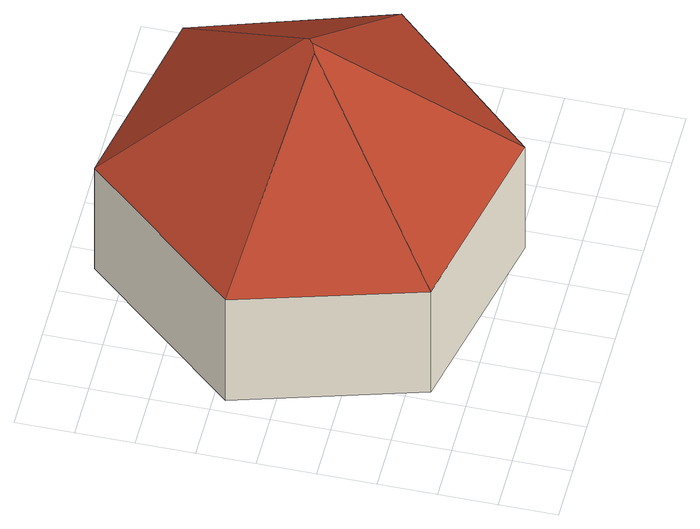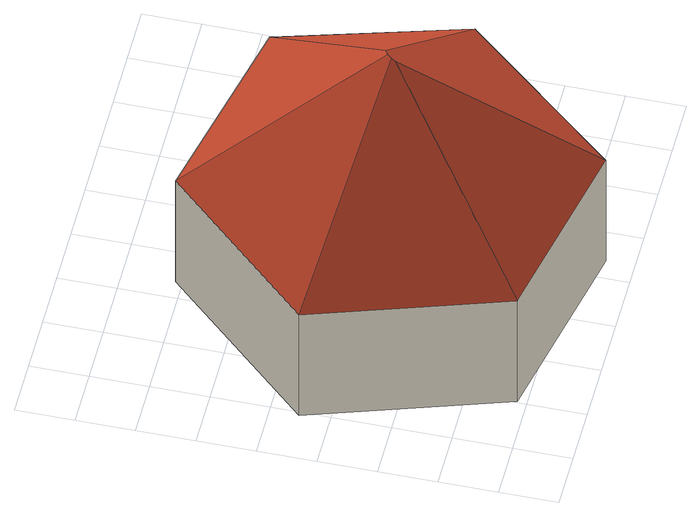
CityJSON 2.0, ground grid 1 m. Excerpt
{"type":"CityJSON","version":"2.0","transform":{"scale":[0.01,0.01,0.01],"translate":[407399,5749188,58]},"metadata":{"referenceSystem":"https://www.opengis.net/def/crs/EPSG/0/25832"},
"CityObjects":{
"building1":{"type":"Building","attributes":{"Gemeindeschluessel":"05515000","Geometrietyp2DReferenz":"3000","function":"31001_1310","roofType":"5000","measuredHeight":5.06},"geometry":[{"type":"Solid","lod":"2","boundaries":[[[[0,1,2,3]],[[4,5,1,0]],[[6,7,5,4]],[[8,9,7,6]],[[10,11,9,8]],[[3,2,11,10]],[[12,10,8,13]],[[13,8,6,14]],[[14,6,4,15]],[[4,0,15]],[[13,14,15,0,3,12]],[[3,10,12]],[[1,5,7,9,11,2]]]],"semantics":{"surfaces":[{"type":"WallSurface"},{"type":"RoofSurface"},{"type":"GroundSurface"}],"values":[[0,0,0,0,0,0,1,1,1,1,1,1,2]]}}]}
},
"vertices":[
[262,752,267],[262,752,32],[26,480,32],[26,480,267],[597,684,267],[597,684,32],[707,349,267],[707,349,32],[464,88,267],[464,88,32],[119,163,267],[119,163,32],[348,409,531],[362,414,538],[370,423,538],[372,430,535]
]}
